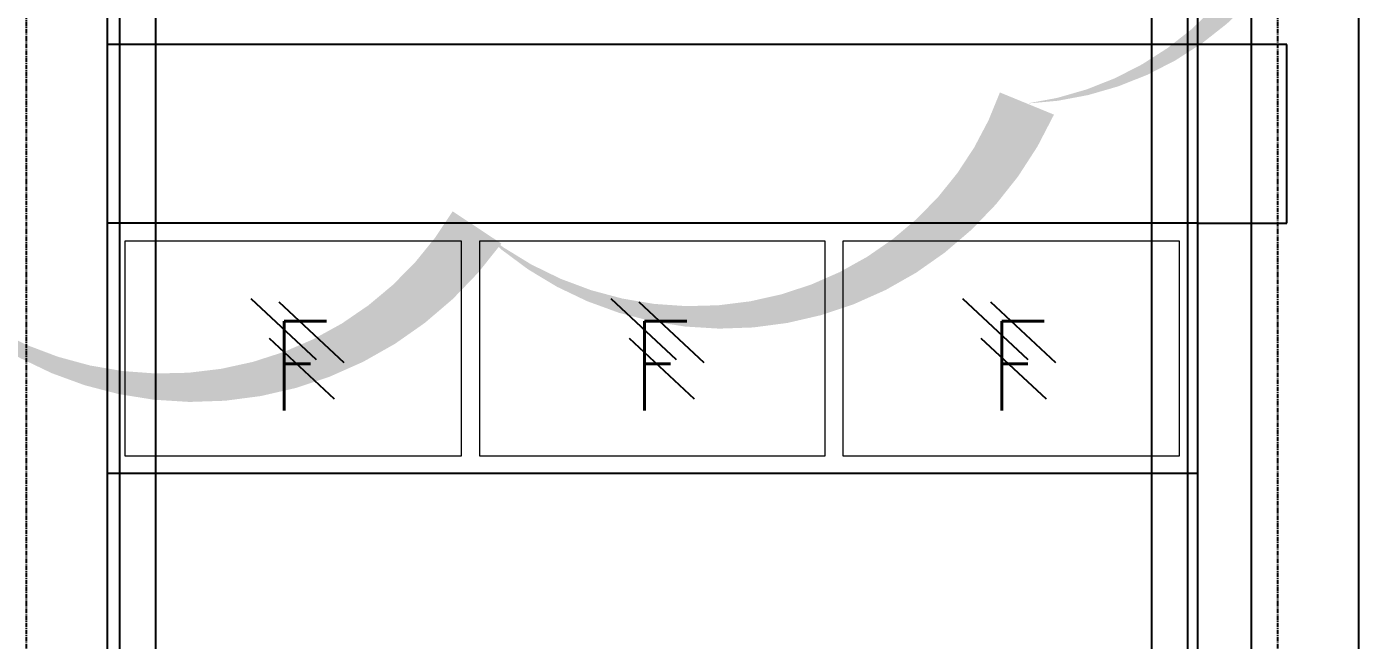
# Model space of a CAD drawing. Header units: inches. Extents: x 102027 to 175311, y -32523 to 10797.
# Drawn here: x 133638 to 137363, y -761 to 955 of the extents above; entities that cross this region are included whole.
import ezdxf

# ---------------------------------------------------------------- set-up
doc = ezdxf.new("R2010")
doc.units = ezdxf.units.IN
doc.header["$MEASUREMENT"] = 0
doc.linetypes.add('CENTER', pattern=[2, 1.25, -0.25, 0.25, -0.25])
doc.linetypes.add('HIDDEN', pattern=[0.375, 0.25, -0.125])
doc.layers.add('M-CLOUD', color=2, linetype='Continuous')
doc.layers.add('M-X-BKGD', color=8, linetype='Continuous')
doc.styles.add('SIMPLEX', font='simplex.shx')

msp = doc.modelspace()

# ---------------------------------------------------------------- linework, layer by layer
at = {"layer": 'M-CLOUD'}
msp.add_lwpolyline([(125097.3, 485.5, 0, 163.4, 0.520567), (126731.7, 498.2, 0, 163.4, 0.520567), (128366.1, 511, 0, 163.4, 0.520567), (130000.4, 521, 0, 163.4, 0.520567), (131631.7, 420.3, 0, 163.4, 0.520567), (133263.5, 350, 0, 163.4, 0.520567), (134897.3, 393.6, 0, 163.4, 0.520567), (136435.6, 740.1, 0, 163.4, 0.520567), (137169.7, 2015.9, 0, 163.4, 0.520567), (136247.9, 3075.8, 0, 163.4, 0.520567), (134651.6, 3255.5, 0, 163.4, 0.520567), (133017.2, 3249.1, 0, 163.4, 0.520567), (131382.8, 3237.9, 0, 163.4, 0.520567), (129748.4, 3226.6, 0, 163.4, 0.520567), (128114.1, 3215.3, 0, 163.4, 0.520567), (126479.7, 3204, 0, 163.4, 0.520567)], format="xyseb", dxfattribs=at)
at = {"layer": 'M-X-BKGD', "color": 8, "linetype": 'CENTER', "ltscale": 10}
for p, q in [((133637.6, -6544.1), (133637.6, 9596.6)), ((137137.6, -6544.1), (137137.6, 9596.6))]:
    msp.add_line(p, q, dxfattribs=at)
at = {"layer": 'M-X-BKGD', "color": 8}
for p, q in [((133862.6, 3455.2), (133862.6, -6346.1)), ((136912.6, 3455.2), (136912.6, -6394.8)), ((137362.6, 3455.2), (137362.6, -6394.8)), ((133897.7, 2935.4), (133897.7, -6394.8)), ((133997.7, 2935.4), (133997.7, -6394.8)), ((136784.3, 2935.4), (136784.3, -6394.8)), ((136884.3, 2935.4), (136884.3, -6394.8)), ((136912.6, 905.2), (133862.6, 905.2)), ((136912.6, 405.2), (133862.6, 405.2)), ((134264.9, 195), (134447.2, 24.8)), ((135272, 195), (135454.3, 24.8)), ((136255.8, 195), (136438.1, 24.8)), ((134342.6, 186), (134524.9, 15.8)), ((135349.7, 186), (135532, 15.8)), ((136333.5, 186), (136515.8, 15.8)), ((134315.7, 84.5), (134498, -85.7)), ((135322.8, 84.5), (135505.1, -85.7)), ((136306.6, 84.5), (136488.9, -85.7)), ((136912.6, -294.8), (133862.6, -294.8))]:
    msp.add_line(p, q, dxfattribs=at)
at = {"layer": 'M-X-BKGD', "color": 8, "linetype": 'HIDDEN', "ltscale": 5}
msp.add_line((137062.6, 2755.2), (137062.6, -6394.8), dxfattribs=at)
msp.add_lwpolyline([(136912.6, 905.2), (136912.6, 405.2), (137162.6, 405.2), (137162.6, 905.2)], close=True, dxfattribs=at)
at = {"layer": 'M-X-BKGD', "color": 8, "lineweight": 0}
for points in [[(134854.3, 355.2), (133912.6, 355.2), (133912.6, -244.8), (134854.3, -244.8)], [(135871, 355.2), (134904.3, 355.2), (134904.3, -244.8), (135871, -244.8)], [(136862.6, 355.2), (135921, 355.2), (135921, -244.8), (136862.6, -244.8)]]:
    msp.add_lwpolyline(points, close=True, dxfattribs=at)

# ---------------------------------------------------------------- texts
at = {"layer": 'M-X-BKGD', "color": 8, "style": 'SIMPLEX', "width": 0.85}
for p in [(134321.9, -118.5), (135329.7, -118.5), (136329, -118.5)]:
    msp.add_text('F', height=250, dxfattribs=at).set_placement(p)

doc.saveas('drawing.dxf')
